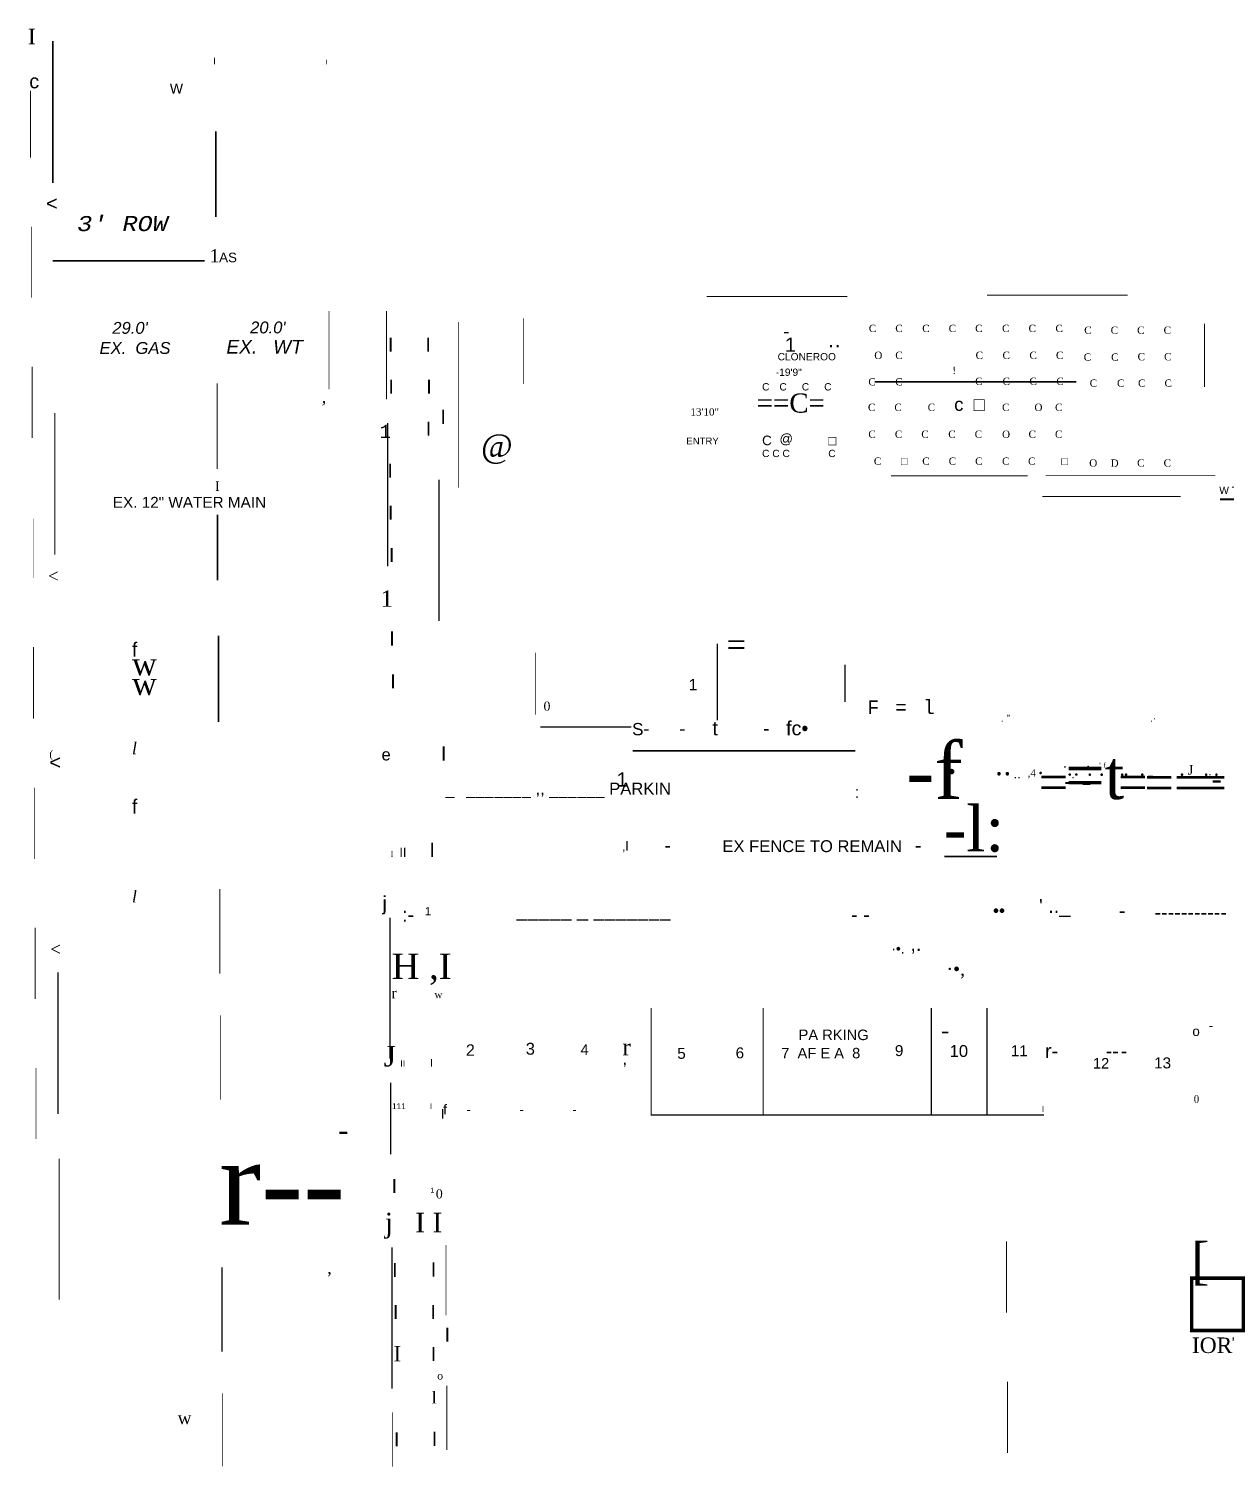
# Model space of a CAD drawing. Header units: millimetres. Extents: x 89 to 868, y 26 to 589.
# Drawn here: x 89.2 to 351.6, y 31.5 to 346.8 of the extents above; entities that cross this region are included whole.
import ezdxf

# ---------------------------------------------------------------- set-up
doc = ezdxf.new("R2010")
doc.units = ezdxf.units.MM
doc.layers.add('P', color=7, linetype='Continuous')
doc.layers.add('T', color=7, linetype='Continuous')

msp = doc.modelspace()

# ---------------------------------------------------------------- linework, layer by layer
at = {"layer": 'P'}
for points, const_width in [([(94.439, 313.002), (94.439, 344.135)], 0.376), ([(89.553, 318.541), (89.553, 333.216)], 0.188), ([(130.193, 305.558), (130.193, 324.291)], 0.376), ([(89.747, 287.884), (89.747, 303.407)], 0.188), ([(94.439, 295.963), (127.741, 295.963)], 0.376), ([(237.719, 288.114), (268.57, 288.114)], 0.188), ([(299.156, 288.431), (330.006, 288.431)], 0.188), ([(154.975, 267.741), (154.975, 284.956)], 0.188), ([(167.587, 265.589), (167.587, 284.956)], 0.282), ([(183.392, 246.204), (183.392, 282.504)], 0.188), ([(197.644, 268.958), (197.644, 283.351)], 0.188), ([(346.851, 268.305), (346.851, 282.134)], 0.188), ([(89.923, 257.122), (89.923, 272.733)], 0.188), ([(130.475, 250.331), (130.475, 269.064)], 0.188), ([(274.602, 269.434), (318.805, 269.434)], 0.376), ([(94.915, 231.528), (94.915, 262.573)], 0.188), ([(167.816, 228.988), (167.816, 260.403)], 0.282), ([(179.105, 217.029), (179.105, 247.985)], 0.282), ([(278.165, 248.832), (308.081, 248.832)], 0.188), ([(312.032, 248.92), (349.197, 248.92)], 0.188), ([(311.291, 244.263), (341.665, 244.263)], 0.188), ([(350.238, 243.664), (364.437, 243.664)], 0.376), ([(130.563, 225.884), (130.563, 240.277)], 0.376), ([(90.17, 226.448), (90.17, 239.43)], 0.094), ([(90.205, 195.58), (90.205, 211.296)], 0.188), ([(130.757, 194.839), (130.757, 213.748)], 0.376), ([(240.065, 195.21), (240.065, 212.055)], 0.282), ([(200.272, 196.444), (200.272, 210.079)], 0.188), ([(268.058, 199.267), (268.058, 207.451)], 0.282), ([(201.313, 193.763), (221.245, 193.763)], 0.282), ([(221.544, 188.524), (270.369, 188.524)], 0.376), ([(90.399, 164.818), (90.399, 180.446)], 0.188), ([(289.842, 165.382), (301.413, 165.382)], 0.376), ([(131.039, 139.7), (131.039, 158.238)], 0.188), ([(168.381, 121.073), (168.381, 151.941)], 0.282), ([(90.593, 134.161), (90.593, 149.772)], 0.188), ([(95.62, 108.938), (95.62, 139.982)], 0.282), ([(131.233, 112.042), (131.233, 130.581)], 0.188), ([(225.584, 108.567), (225.584, 132.186)], 0.188), ([(250.137, 108.567), (250.137, 132.186)], 0.188), ([(286.967, 108.567), (286.967, 132.186)], 0.282), ([(299.191, 108.567), (299.191, 132.186)], 0.282), ([(90.77, 103.487), (90.77, 119.01)], 0.188), ([(168.522, 100.101), (168.522, 115.817)], 0.282), ([(225.496, 108.708), (311.662, 108.708)], 0.282), ([(95.85, 68.21), (95.85, 99.166)], 0.188), ([(168.804, 48.736), (168.804, 79.693)], 0.282), ([(180.622, 64.823), (180.622, 80.257)], 0.188), ([(303.477, 65.387), (303.477, 81.015)], 0.188), ([(131.516, 56.833), (131.516, 75.353)], 0.282), ([(131.604, 31.715), (131.604, 47.696)], 0.188), ([(180.799, 35.278), (180.799, 49.389)], 0.188), ([(180.763, 43.744), (180.763, 49.389)], 0.094), ([(303.671, 34.625), (303.671, 50.253)], 0.188), ([(168.857, 31.609), (168.857, 43.568)], 0.188)]:
    msp.add_lwpolyline(points, dxfattribs=dict(at, const_width=const_width))

# ---------------------------------------------------------------- texts
at = {"layer": 'T', "attachment_point": 7}
for s, insert, char_height in [('{\\fTimes New Roman|b0|i0|c0|p18;I}', (89, 343.4), 3.4), ('{\\fArial|b0|i0|c0|p18;I}', (129.6, 339), 1.5), ('{\\fArial|b0|i0|c0|p18;I}', (154.3, 339), 1), ('{\\fArial|b0|i0|c0|p18;c}', (89.3, 333.7), 3.1), ('{\\fArial|b0|i0|c0|p18;W}', (120.1, 332.6), 2.2), ('{\\fArial|b0|i0|c0|p18;<}', (93, 307), 3.1), ("{\\fCourier New|b0|i1|c0|p18;3' ROW}", (99.8, 302.4), 3.3), ('{\\fTimes New Roman|b0|i0|c0|p18;1}', (128.8, 295.6), 2.9), ('{\\fArial|b0|i0|c0|p18;AS}', (130.9, 295.6), 2.1), ("{\\fArial|b0|i1|c0|p18;29.0'}", (107.5, 279.9), 2.6), ("{\\fArial|b0|i1|c0|p18;20.0'}", (137.7, 280), 2.6), ('{\\fTimes New Roman|b0|i0|c0|p18;C}', (273.3, 280.3), 1.6), ('{\\fTimes New Roman|b0|i0|c0|p18;C}', (279.1, 280.3), 1.6), ('{\\fTimes New Roman|b0|i0|c0|p18;C}', (285, 280.3), 1.6), ('{\\fTimes New Roman|b0|i0|c0|p18;C}', (290.8, 280.3), 1.6), ('{\\fTimes New Roman|b0|i0|c0|p18;C}', (296.6, 280.3), 1.6), ('{\\fTimes New Roman|b0|i0|c0|p18;C}', (302.5, 280.3), 1.6), ('{\\fTimes New Roman|b0|i0|c0|p18;C}', (308.3, 280.3), 1.6), ('{\\fTimes New Roman|b0|i0|c0|p18;C}', (314.2, 280.3), 1.6), ('{\\fTimes New Roman|b0|i0|c0|p18;C}', (320.5, 279.9), 1.6), ('{\\fTimes New Roman|b0|i0|c0|p18;C}', (326.3, 279.9), 1.6), ('{\\fTimes New Roman|b0|i0|c0|p18;C}', (332.1, 279.9), 1.6), ('{\\fTimes New Roman|b0|i0|c0|p18;C}', (337.9, 279.9), 1.6), ('{\\fArial|b0|i1|c0|p18;EX.  GAS}', (104.7, 275.5), 2.6), ('{\\fArial|b0|i1|c0|p18;EX.   WT}', (132.5, 275.6), 3), ('{\\fArial|b0|i0|c0|p18;I}', (167.9, 276), 3.1), ('{\\fArial|b0|i0|c0|p18;I}', (176.1, 276), 3.1), ('{\\fArial|b0|i0|c0|p18;-}', (254.5, 279), 3.1), ('{\\fArial|b0|i0|c0|p18;1}', (254.9, 276), 3.1), ('{\\fArial|b0|i0|c0|p18;··}', (264.3, 276), 3.1), ('{\\fArial|b0|i0|c0|p18;CLONEROO}', (253.3, 274.1), 1.6), ('{\\fTimes New Roman|b0|i0|c0|p18;O}', (274.5, 274.4), 1.6), ('{\\fTimes New Roman|b0|i0|c0|p18;C}', (279.1, 274.4), 1.6), ('{\\fTimes New Roman|b0|i0|c0|p18;C}', (296.7, 274.4), 1.6), ('{\\fTimes New Roman|b0|i0|c0|p18;C}', (302.6, 274.4), 1.6), ('{\\fTimes New Roman|b0|i0|c0|p18;C}', (308.5, 274.4), 1.6), ('{\\fTimes New Roman|b0|i0|c0|p18;C}', (314.3, 274.4), 1.6), ('{\\fTimes New Roman|b0|i0|c0|p18;C}', (320.4, 274), 1.6), ('{\\fTimes New Roman|b0|i0|c0|p18;C}', (326.4, 274), 1.6), ('{\\fTimes New Roman|b0|i0|c0|p18;C}', (332.2, 274.1), 1.6), ('{\\fTimes New Roman|b0|i0|c0|p18;C}', (338, 274.1), 1.6), ('{\\fArial|b0|i0|c0|p18;-19\'9"}', (252.9, 270.7), 1.6), ('{\\fTimes New Roman|b0|i0|c0|p18;!}', (291.6, 271.1), 1.6), ('{\\fArial|b0|i0|c0|p18;I}', (168, 266.8), 3.1), ('{\\fArial|b0|i0|c0|p18;I}', (176.3, 266.8), 3.1), ('{\\fArial|b0|i0|c0|p18;C}', (249.9, 267.5), 1.6), ('{\\fArial|b0|i0|c0|p18;C}', (253.7, 267.5), 1.6), ('{\\fArial|b0|i0|c0|p18;C}', (258.6, 267.5), 1.6), ('{\\fArial|b0|i0|c0|p18;C}', (263.5, 267.5), 1.6), ('{\\fTimes New Roman|b0|i0|c0|p18;C}', (273.2, 268.6), 1.6), ('{\\fTimes New Roman|b0|i0|c0|p18;C}', (279.1, 268.6), 1.6), ('{\\fTimes New Roman|b0|i0|c0|p18;C}', (296.6, 268.7), 1.6), ('{\\fTimes New Roman|b0|i0|c0|p18;C}', (302.6, 268.7), 1.6), ('{\\fTimes New Roman|b0|i0|c0|p18;C}', (308.5, 268.7), 1.6), ('{\\fTimes New Roman|b0|i0|c0|p18;C}', (314.4, 268.7), 1.6), ('{\\fTimes New Roman|b0|i0|c0|p18;C}', (321.7, 268.3), 1.6), ('{\\fTimes New Roman|b0|i0|c0|p18;C}', (327.7, 268.3), 1.6), ('{\\fTimes New Roman|b0|i0|c0|p18;C}', (332.3, 268.3), 1.6), ('{\\fTimes New Roman|b0|i0|c0|p18;C}', (338.1, 268.3), 1.6), ('{\\fTimes New Roman|b0|i1|c0|p18;,}', (153.4, 264.2), 2.6), ('{\\fTimes New Roman|b0|i0|c0|p18;==C=}', (248.7, 262.6), 4.2), ('{\\fArial|b0|i0|c0|p18;c  □}', (292, 263), 2.9), ('{\\fArial|b0|i0|c0|p18;I}', (179.4, 260.2), 3.1), ('{\\fTimes New Roman|b0|i0|c0|p18;13\'10"}', (234.2, 262), 1.6), ('{\\fTimes New Roman|b0|i0|c0|p18;C}', (273.1, 263), 1.6), ('{\\fTimes New Roman|b0|i0|c0|p18;C}', (278.9, 263), 1.6), ('{\\fTimes New Roman|b0|i0|c0|p18;C}', (286.2, 263), 1.6), ('{\\fTimes New Roman|b0|i0|c0|p18;C}', (302.5, 263), 1.6), ('{\\fTimes New Roman|b0|i0|c0|p18;O}', (309.6, 263), 1.6), ('{\\fTimes New Roman|b0|i0|c0|p18;C}', (314.1, 263), 1.6), ('{\\fLucida Console|b0|i0|c0|p18;1}', (166.1, 257.1), 2.9), ('{\\fArial|b0|i0|c0|p18;I}', (176.2, 257.6), 3.1), ('{\\fTimes New Roman|b0|i0|c0|p18;C}', (273.2, 257.1), 1.6), ('{\\fTimes New Roman|b0|i0|c0|p18;C}', (279, 257.1), 1.6), ('{\\fTimes New Roman|b0|i0|c0|p18;C}', (284.8, 257.1), 1.6), ('{\\fTimes New Roman|b0|i0|c0|p18;C}', (290.7, 257.1), 1.6), ('{\\fTimes New Roman|b0|i0|c0|p18;C}', (296.5, 257.1), 1.6), ('{\\fTimes New Roman|b0|i0|c0|p18;O}', (302.5, 257.1), 1.6), ('{\\fTimes New Roman|b0|i0|c0|p18;C}', (308.3, 257.1), 1.6), ('{\\fTimes New Roman|b0|i0|c0|p18;C}', (314.1, 257.1), 1.6), ('{\\fTimes New Roman|b0|i0|c0|p18;@}', (188.3, 251.4), 5), ('{\\fArial|b0|i0|c0|p18;ENTRY}', (233.3, 255.7), 1.5), ('{\\fArial|b0|i0|c0|p18;C}', (249.9, 255.5), 2.1), ('{\\fArial|b0|i0|c0|p18;@}', (253.7, 255.5), 2.1), ('{\\fArial|b0|i0|c0|p18;□}', (264.4, 255.5), 2.1), ('{\\fArial|b0|i0|c0|p18;C C C}', (249.9, 252.9), 1.6), ('{\\fArial|b0|i0|c0|p18;C}', (264.4, 252.9), 1.6), ('{\\fTimes New Roman|b0|i0|c0|p18;C}', (274.4, 251.2), 1.6), ('{\\fTimes New Roman|b0|i0|c0|p18;□}', (280.3, 251.2), 1.6), ('{\\fTimes New Roman|b0|i0|c0|p18;C}', (285, 251.2), 1.6), ('{\\fTimes New Roman|b0|i0|c0|p18;C}', (290.8, 251.2), 1.6), ('{\\fTimes New Roman|b0|i0|c0|p18;C}', (296.6, 251.2), 1.6), ('{\\fTimes New Roman|b0|i0|c0|p18;C}', (302.5, 251.2), 1.6), ('{\\fTimes New Roman|b0|i0|c0|p18;C}', (308.2, 251.2), 1.6), ('{\\fTimes New Roman|b0|i0|c0|p18;□}', (315.5, 251.2), 1.6), ('{\\fTimes New Roman|b0|i0|c0|p18;O}', (321.6, 250.8), 1.6), ('{\\fTimes New Roman|b0|i0|c0|p18;D}', (326.3, 250.8), 1.6), ('{\\fTimes New Roman|b0|i0|c0|p18;C}', (332.1, 250.8), 1.6), ('{\\fTimes New Roman|b0|i0|c0|p18;C}', (337.9, 250.8), 1.6), ('{\\fArial|b0|i0|c0|p18;I}', (167.8, 248.4), 3.1), ('{\\fTimes New Roman|b0|i0|c0|p18;I}', (130, 245.5), 2.1), ('{\\fArial|b0|i0|c0|p18;W TEAROOM}', (350.1, 244.8), 1.6), ('{\\fArial|b0|i0|c0|p18;EX. 12" WATER MAIN}', (107.6, 241.8), 2.4), ('{\\fArial|b0|i0|c0|p18;I}', (167.9, 239.2), 3.1), ('{\\fArial|b0|i0|c0|p18;I}', (168.1, 229.9), 3.1), ('{\\fTimes New Roman|b0|i0|c0|p18;<}', (93.4, 225.5), 2.7), ('{\\fTimes New Roman|b0|i0|c0|p18;1}', (166.3, 220.1), 3.6), ('{\\fArial|b0|i0|c0|p18;I}', (168.2, 211.6), 3.1), ('{\\fArial|b0|i0|c0|p18;f}', (111.8, 209.2), 3.1), ('{\\fTimes New Roman|b0|i0|c0|p18;=}', (242.1, 209.3), 5), ('{\\fTimes New Roman|b0|i0|c0|p18;w}', (111.8, 205), 5), ('{\\fArial|b0|i0|c0|p18;I}', (168.4, 202.2), 3.1), ('{\\fTimes New Roman|b0|i0|c0|p18;w}', (111.8, 200.7), 5), ('{\\fArial|b0|i0|c0|p18;1}', (233.8, 201.8), 2.5), ('{\\fTimes New Roman|b0|i0|c0|p18;0}', (202, 197.3), 2), ('{\\fLucida Console|b0|i0|c0|p18;F}', (273, 196.6), 3), ('{\\fLucida Console|b0|i0|c0|p18;=}', (279.1, 196.6), 3), ('{\\fLucida Console|b0|i0|c0|p18;l}', (285.2, 196.6), 3), ('{\\fArial|b0|i0|c0|p18;. "}', (302.2, 194.9), 1.6), ('{\\fArial|b0|i0|c0|p18;.·}', (334.9, 194.9), 1.6), ('{\\fArial|b0|i0|c0|p18;S}', (221.4, 191.9), 2.7), ('{\\fArial|b0|i0|c0|p18;-}', (223.8, 191.9), 3.1), ('{\\fArial|b0|i0|c0|p18;-}', (231.7, 191.9), 3.1), ('{\\fArial|b0|i0|c0|p18;t}', (239, 191.9), 3.1), ('{\\fArial|b0|i0|c0|p18;-   fc•}', (250.1, 191.9), 3.1), ('{\\fTimes New Roman|b0|i1|c0|p18;l}', (111.8, 187.8), 2.6), ('{\\fArial|b0|i0|c0|p18;I}', (179.5, 186.4), 3.1), ('{\\fTimes New Roman|b0|i0|c0|p18;-f}', (281.5, 178), 12.3), ('{\\fTimes New Roman|b0|i0|c0|p18;(}', (93.7, 186.5), 1.6), ('{\\fArial|b0|i0|c0|p18;<}', (93.7, 184.5), 3.1), ('{\\fArial|b0|i0|c0|p18;e}', (166.5, 186.4), 2.6), ('{\\fTimes New Roman|b0|i0|c0|p18;=t}', (316.3, 177.8), 10.2), ('{\\fArial|b0|i0|c0|p18;1}', (218, 180.7), 3.1), ('{\\fArial|b0|i0|c0|p18;•}', (290.7, 182.5), 3.1), ('{\\fArial|b0|i0|c0|p18;• • ..}', (301.3, 182.5), 2.1), ('{\\fTimes New Roman|b0|i0|c0|p18;,4 •}', (308.1, 182.5), 1.6), ('{\\fTimes New Roman|b0|i0|c0|p18;=}', (310.5, 177.8), 7.6), ('{\\fTimes New Roman|b0|i0|c0|p18;•}', (316, 184.5), 1), ('{\\fTimes New Roman|b0|i0|c0|p18;•.•}', (316.9, 182.5), 1.6), ('{\\fTimes New Roman|b0|i0|c0|p18;•.}', (321.1, 184.6), 1), ('{\\fTimes New Roman|b0|i0|c0|p18;•}', (321.3, 182.5), 1.6), ('{\\fTimes New Roman|b0|i0|c0|p18;," f}', (323.3, 184.7), 1), ('{\\fTimes New Roman|b0|i0|c0|p18;•}', (323.9, 182.5), 1.6), ('{\\fTimes New Roman|b0|i0|c0|p18;=}', (327.9, 177.8), 7.6), ('{\\fTimes New Roman|b0|i0|c0|p18;••}', (328.4, 182.5), 1.6), ('{\\fTimes New Roman|b0|i0|c0|p18;•}', (332.8, 182.5), 1.6), ('{\\fTimes New Roman|b0|i0|c0|p18;==}', (333.7, 177.7), 7.6), ('{\\fTimes New Roman|b0|i0|c0|p18;-}', (334.3, 181.9), 2.9), ('{\\fTimes New Roman|b0|i0|c0|p18;•}', (341.5, 182.5), 1.6), ('{\\fTimes New Roman|b0|i0|c0|p18;J}', (343.2, 183.3), 2.1), ('{\\fTimes New Roman|b0|i0|c0|p18;=}', (345.3, 177.7), 7.6), ('{\\fTimes New Roman|b0|i0|c0|p18;•· •}', (346.8, 182.5), 1.6), ('{\\fArial|b0|i0|c0|p18;_______ ,, ______ PARKIN}', (185.1, 178.2), 2.6), ('{\\fArial|b0|i0|c0|p18;:}', (270.2, 178.2), 2.6), ('{\\fTimes New Roman|b0|i0|c0|p18;-}', (316.1, 179.9), 4.4), ('{\\fTimes New Roman|b0|i0|c0|p18;-}', (319.9, 179.7), 4.4), ('{\\fTimes New Roman|b0|i0|c0|p18;-}', (348.4, 180.2), 4.4), ('{\\fArial|b0|i0|c0|p18;f}', (111.8, 174.8), 3.1), ('{\\fArial|b0|i0|c0|p18;_}', (180.5, 178.2), 2.6), ('{\\fTimes New Roman|b0|i0|c0|p18;-l:}', (289.7, 166.3), 9.9), ('{\\fArial|b0|i0|c0|p18;II}', (170.4, 165.3), 2), ('{\\fArial|b0|i0|c0|p18;I}', (177, 165.3), 3.1), ('{\\fArial|b0|i0|c0|p18;,l}', (219.2, 166.3), 2), ('{\\fArial|b0|i0|c0|p18;-}', (228.5, 166.3), 3.1), ('{\\fArial|b0|i0|c0|p18;EX FENCE TO REMAIN}', (241.2, 166.3), 2.6), ('{\\fArial|b0|i0|c0|p18;-}', (283.4, 166.3), 3.1), ('{\\fTimes New Roman|b0|i0|c0|p18;I}', (168.5, 165.3), 1.2), ('{\\fTimes New Roman|b0|i1|c0|p18;l}', (111.8, 155.3), 2.6), ('{\\fArial|b0|i0|c0|p18;j}', (166.7, 152.7), 3.1), ("{\\fArial|b0|i0|c0|p18;' .._}", (310.6, 152.1), 3.1), ('{\\fArial|b0|i0|c0|p18;:-}', (171, 151.1), 3.1), ('{\\fArial|b0|i0|c0|p18;1}', (176, 152.5), 1.8), ('{\\fArial|b0|i0|c0|p18;_____ _ _______}', (196.1, 151.3), 3.1), ('{\\fArial|b0|i0|c0|p18;- -}', (269.4, 151.1), 3.1), ('{\\fArial|b0|i0|c0|p18;••}', (300.5, 152.2), 2.7), ('{\\fArial|b0|i0|c0|p18;-}', (328.1, 152), 3.1), ('{\\fArial|b0|i0|c0|p18;-----------}', (335.9, 151.6), 3.1), ('{\\fTimes New Roman|b0|i0|c0|p18;<}', (93.9, 143.7), 2.7), ('{\\fArial|b0|i0|c0|p18;·•.}', (278.2, 144.1), 2.2), ('{\\fArial|b0|i0|c0|p18;,.}', (282.4, 144.1), 3.1), ('{\\fTimes New Roman|b0|i0|c0|p18;H ,I}', (168.7, 137.2), 5.6), ('{\\fTimes New Roman|b0|i0|c0|p18;·•,}', (290.3, 138.6), 2.9), ('{\\fTimes New Roman|b0|i0|c0|p18;r}', (168.7, 134.3), 2.3), ('{\\fTimes New Roman|b0|i0|c0|p18;w}', (178.1, 134.3), 1.6), ('{\\fArial|b0|i0|c0|p18;PA RKING}', (257.9, 125.1), 2.3), ('{\\fTimes New Roman|b0|i0|c0|p18;-}', (289.1, 125.5), 3.6), ('{\\fArial|b0|i0|c0|p18;o}', (344.2, 126), 2.1), ('{\\fArial|b0|i0|c0|p18;-}', (347.8, 127.3), 2.1), ('{\\fTimes New Roman|b0|i0|c0|p18;J}', (167, 119.3), 4.5), ('{\\fArial|b0|i0|c0|p18;2}', (185, 121.7), 2.5), ('{\\fArial|b0|i0|c0|p18;3}', (198.1, 121.9), 2.6), ('{\\fArial|b0|i0|c0|p18;4}', (210.1, 121.9), 2.3), ('{\\fTimes New Roman|b0|i0|c0|p18;r}', (219.3, 121.8), 3.6), ('{\\fArial|b0|i0|c0|p18;5}', (231.3, 121), 2.4), ('{\\fArial|b0|i0|c0|p18;6}', (244.1, 121.1), 2.4), ('{\\fArial|b0|i0|c0|p18;7  AF E A  8}', (254.1, 121.1), 2.3), ('{\\fArial|b0|i0|c0|p18;9}', (279, 121.6), 2.4), ('{\\fArial|b0|i0|c0|p18;10}', (291, 121.4), 2.6), ('{\\fArial|b0|i0|c0|p18;11}', (304.4, 121.6), 2.4), ('{\\fArial|b0|i0|c0|p18;r-}', (311.9, 121.2), 3.1), ('{\\fArial|b0|i0|c0|p18;II}', (170.6, 119.3), 1.4), ('{\\fArial|b0|i0|c0|p18;I}', (177.1, 119.3), 1.7), ('{\\fArial|b0|i0|c0|p18;,}', (219.3, 119.3), 2.6), ('{\\fArial|b0|i0|c0|p18;12}', (322.4, 118.9), 2.3), ('{\\fArial|b0|i0|c0|p18;--}', (325.2, 121.2), 3.1), ('{\\fArial|b0|i0|c0|p18;-}', (328.5, 121.2), 3.1), ('{\\fArial|b0|i0|c0|p18;13}', (335.8, 118.9), 2.4), ('{\\fArial|b0|i0|c0|p18;111}', (168.8, 110), 1.3), ('{\\fArial|b0|i0|c0|p18;I}', (177.1, 110), 1.3), ('{\\fArial|b0|i0|c0|p18;f}', (180, 108.9), 2.1), ('{\\fArial|b0|i0|c0|p18;I}', (311.2, 109.4), 1.3), ('{\\fTimes New Roman|b0|i0|c0|p18;0}', (344.5, 111.4), 1.6), ('{\\fArial|b0|i0|c0|p18;I}', (179.5, 107.9), 2.1), ('{\\fArial|b0|i0|c0|p18;-}', (185.1, 108.9), 2.1), ('{\\fArial|b0|i0|c0|p18;-}', (196.7, 108.9), 2.1), ('{\\fArial|b0|i0|c0|p18;-}', (208.3, 108.9), 2.1), ('{\\fTimes New Roman|b0|i0|c0|p18;-}', (157, 103.2), 4.4), ('{\\fTimes New Roman|b0|i0|c0|p18;r--}', (130.9, 84.7), 18.3), ('{\\fArial|b0|i0|c0|p18;I}', (168.7, 91.6), 3.1), ('{\\fArial|b0|i0|c0|p18;1}', (177.2, 91.7), 1.1), ('{\\fTimes New Roman|b0|i0|c0|p18;0}', (178.4, 90.4), 2), ('{\\fTimes New Roman|b0|i0|c0|p18;j   I I}', (167.2, 81.6), 4.3), ('{\\fTimes New Roman|b0|i0|c0|p18;[}', (344, 71.3), 7.8), ('{\\fArial|b0|i0|c0|p18;I}', (168.8, 73.2), 3.1), ('{\\fArial|b0|i0|c0|p18;I}', (177.3, 73.3), 3.1), ('{\\fTimes New Roman|b0|i1|c0|p18;,}', (154.6, 73.3), 2.6), ('{\\fTimes New Roman|b0|i0|c0|p18;□}', (343.6, 61.1), 13.4), ('{\\fArial|b0|i0|c0|p18;I}', (169, 64), 3.1), ('{\\fArial|b0|i0|c0|p18;I}', (177.2, 64), 3.1), ('{\\fArial|b0|i0|c0|p18;I}', (180.3, 59), 3.1), ('{\\fTimes New Roman|b0|i0|c0|p18;IORTB}', (344.1, 56.5), 3.4), ('{\\fTimes New Roman|b0|i0|c0|p18;I}', (169.1, 54.7), 3.4), ('{\\fArial|b0|i0|c0|p18;I}', (177.3, 54.8), 3.1), ('{\\fTimes New Roman|b0|i0|c0|p18;o}', (178.7, 50.7), 1.7), ('{\\fTimes New Roman|b0|i0|c0|p18;l}', (177.5, 45.5), 2.6), ('{\\fTimes New Roman|b0|i0|c0|p18;w}', (121.8, 40.9), 2.8), ('{\\fArial|b0|i0|c0|p18;I}', (169.2, 36.1), 3.1), ('{\\fArial|b0|i0|c0|p18;I}', (177.5, 36.2), 3.1)]:
    msp.add_mtext(s, dxfattribs=dict(at, insert=insert, char_height=char_height))

doc.saveas('drawing.dxf')
